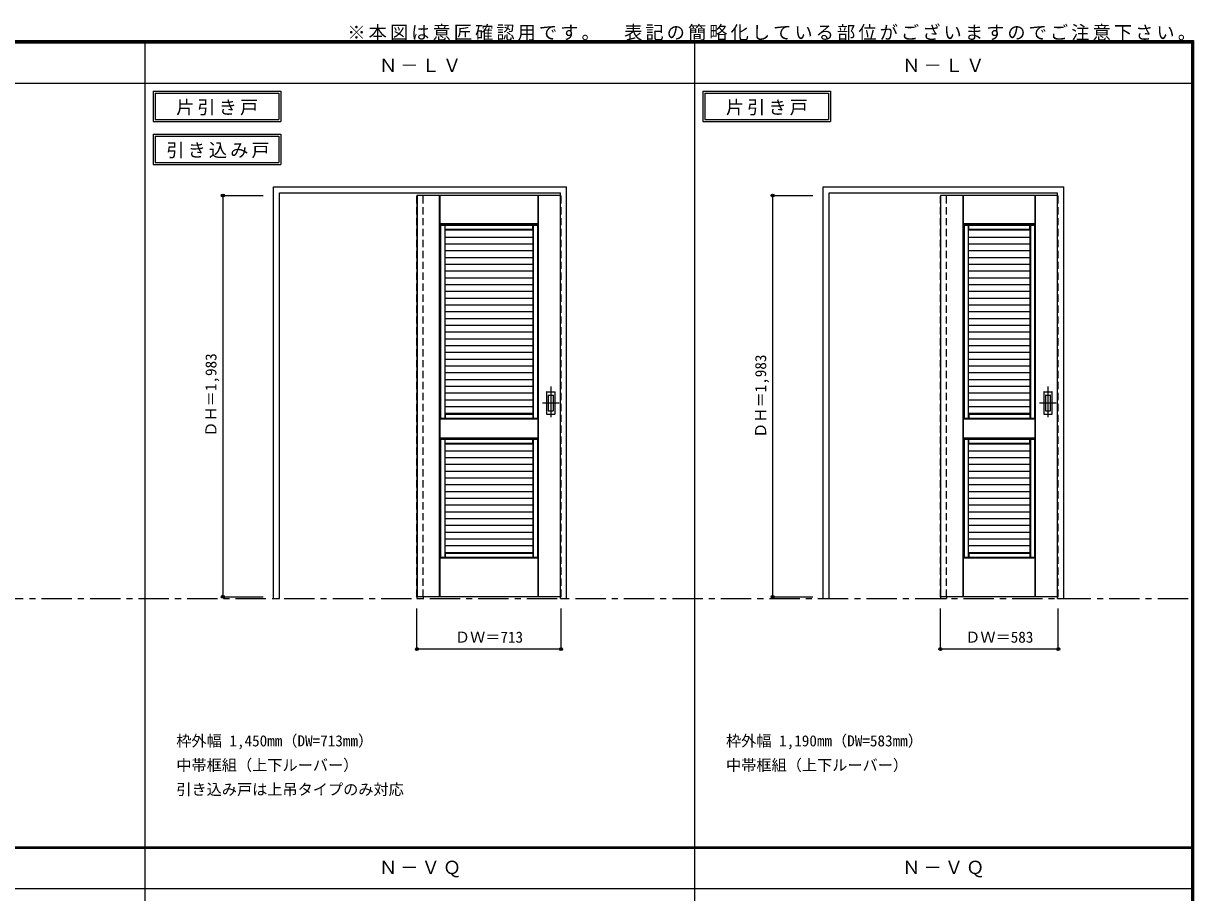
# Model space of a CAD drawing. Units: millimetres, scale not verified. Extents: x -6000 to 5700, y -4307 to 4260.
# Drawn here: x -87 to 5700, y -36 to 4260 of the extents above; entities that cross this region are included whole.
import ezdxf
from ezdxf.enums import TextEntityAlignment as Align

# ---------------------------------------------------------------- set-up
doc = ezdxf.new("R2010")
doc.units = ezdxf.units.MM
doc.header["$LTSCALE"] = 30
doc.header["$PDMODE"] = 32
doc.header["$PDSIZE"] = 15
doc.linetypes.add('CHAIN1', pattern=[8, 5, -1, 1, -1])
doc.linetypes.add('DASHED1', pattern=[1.8, 1.2, -0.6])
for name, color, linetype in [('0-1_通り芯', 4, 'CHAIN1'), ('0-2_扉', 4, 'DASHED1'), ('0-3_仕上げ', 7, 'Continuous'), ('0-4_枠', 3, 'Continuous'), ('0-6_引手', 3, 'Continuous'), ('0-A_文字', 7, 'Continuous'), ('0-B_寸法', 7, 'Continuous'), ('F-1_枠', 6, 'Continuous')]:
    doc.layers.add(name, color=color, linetype=linetype)
doc.styles.add('ＭＳ ゴシック', font='')
doc.styles.get('ＭＳ ゴシック').set_extended_font_data('MS Gothic')

msp = doc.modelspace()

# ---------------------------------------------------------------- linework, layer by layer
at = {"layer": '0-1_通り芯'}
for p, q in [((2521.25, 2465), (2521.25, 2303)), ((4979.75, 2465), (4979.75, 2303)), ((2562.25, 2384), (2480.25, 2384)), ((5020.75, 2384), (4938.75, 2384))]:
    msp.add_line(p, q, dxfattribs=at)
at = {"layer": '0-1_通り芯', "color": 7}
msp.add_line((-2397.5, 1418), (5690, 1418), dxfattribs=at)
at = {"layer": '0-2_扉', "color": 3, "linetype": 'Continuous'}
for p, q in [((2569.25, 3409.5), (1859.25, 3409.5)), ((1859.25, 3409.5), (1859.25, 1426.5)), ((4447.75, 3409.5), (4447.75, 1426.5)), ((5027.75, 3409.5), (4447.75, 3409.5)), ((2569.25, 1426.5), (1859.25, 1426.5)), ((5027.75, 1426.5), (4447.75, 1426.5))]:
    msp.add_line(p, q, dxfattribs=at)
at = {"layer": '0-2_扉'}
for p, q in [((1859.25, 3409.5), (1859.25, 3405.5)), ((2569.25, 3409.5), (2572.25, 3409.5)), ((4447.75, 3409.5), (4447.75, 3405.5)), ((5027.75, 3409.5), (5030.75, 3409.5))]:
    msp.add_line(p, q, dxfattribs=at)
for points in [[(2569.25, 1426.5), (2572.25, 1426.5), (2572.25, 3409.5)], [(5027.75, 1426.5), (5030.75, 1426.5), (5030.75, 3409.5)]]:
    msp.add_lwpolyline(points, dxfattribs=at)
at = {"layer": '0-3_仕上げ'}
for p, q in [((1861.25, 1426.5), (1861.25, 3409.5)), ((1971.25, 1426.5), (1971.25, 3409.5)), ((1972.25, 3268.5), (1972.25, 3409.5)), ((1973.25, 3269.5), (1973.25, 3409.5)), ((2458.25, 3269.5), (2458.25, 3409.5)), ((2459.25, 3268.5), (2459.25, 3409.5)), ((2460.25, 1426.5), (2460.25, 3409.5)), ((4449.75, 1426.5), (4449.75, 3409.5)), ((4559.75, 1426.5), (4559.75, 3409.5)), ((4560.75, 3268.5), (4560.75, 3409.5)), ((4561.75, 3269.5), (4561.75, 3409.5)), ((4916.75, 3269.5), (4916.75, 3409.5)), ((4917.75, 3268.5), (4917.75, 3409.5)), ((4918.75, 1426.5), (4918.75, 3409.5)), ((1973.25, 3269.5), (1972.25, 3268.5)), ((1975.25, 3265.5), (1972.25, 3268.5)), ((2458.25, 3269.5), (1973.25, 3269.5)), ((1976.25, 3263.5), (1976.25, 2307.5)), ((1976.25, 3263.5), (2455.25, 3263.5)), ((1997.25, 3263.5), (1997.25, 2307.5)), ((2432.25, 3242.5), (1999.25, 3242.5)), ((2432.25, 3242.5), (2432.25, 3263.5)), ((2433.25, 3241.5), (2432.25, 3242.5)), ((2434.25, 3263.5), (2434.25, 2307.5)), ((2455.25, 3263.5), (2455.25, 2307.5)), ((4561.75, 3269.5), (4560.75, 3268.5)), ((4563.75, 3265.5), (4560.75, 3268.5)), ((4916.75, 3269.5), (4561.75, 3269.5)), ((4564.75, 3263.5), (4564.75, 2307.5)), ((4564.75, 3263.5), (4913.75, 3263.5)), ((4585.75, 3263.5), (4585.75, 2307.5)), ((4890.75, 3242.5), (4587.75, 3242.5)), ((4890.75, 3242.5), (4890.75, 3263.5)), ((4891.75, 3241.5), (4890.75, 3242.5)), ((4892.75, 3263.5), (4892.75, 2307.5)), ((4913.75, 3263.5), (4913.75, 2307.5)), ((1998.25, 3240.54), (2433.25, 3240.54)), ((2433.25, 3239.04), (1998.25, 3239.04)), ((2433.25, 3202.97), (1998.25, 3202.97)), ((4586.75, 3240.54), (4891.75, 3240.54)), ((4891.75, 3239.04), (4586.75, 3239.04)), ((4891.75, 3202.97), (4586.75, 3202.97)), ((2433.25, 3169.47), (1998.25, 3169.47)), ((2433.25, 3135.97), (1998.25, 3135.97)), ((4891.75, 3169.47), (4586.75, 3169.47)), ((4891.75, 3135.97), (4586.75, 3135.97)), ((2433.25, 3102.47), (1998.25, 3102.47)), ((2433.25, 3068.97), (1998.25, 3068.97)), ((4891.75, 3102.47), (4586.75, 3102.47)), ((4891.75, 3068.97), (4586.75, 3068.97)), ((2433.25, 3035.47), (1998.25, 3035.47)), ((4891.75, 3035.47), (4586.75, 3035.47)), ((2433.25, 3001.97), (1998.25, 3001.97)), ((2433.25, 2968.47), (1998.25, 2968.47)), ((4891.75, 3001.97), (4586.75, 3001.97)), ((4891.75, 2968.47), (4586.75, 2968.47)), ((2433.25, 2934.97), (1998.25, 2934.97)), ((2433.25, 2901.47), (1998.25, 2901.47)), ((4891.75, 2934.97), (4586.75, 2934.97)), ((4891.75, 2901.47), (4586.75, 2901.47)), ((2433.25, 2867.97), (1998.25, 2867.97)), ((4891.75, 2867.97), (4586.75, 2867.97)), ((2433.25, 2834.47), (1998.25, 2834.47)), ((2433.25, 2800.97), (1998.25, 2800.97)), ((4891.75, 2834.47), (4586.75, 2834.47)), ((4891.75, 2800.97), (4586.75, 2800.97)), ((2433.25, 2767.47), (1998.25, 2767.47)), ((2433.25, 2733.97), (1998.25, 2733.97)), ((4891.75, 2767.47), (4586.75, 2767.47)), ((4891.75, 2733.97), (4586.75, 2733.97)), ((2433.25, 2700.47), (1998.25, 2700.47)), ((2433.25, 2666.97), (1998.25, 2666.97)), ((4891.75, 2700.47), (4586.75, 2700.47)), ((4891.75, 2666.97), (4586.75, 2666.97)), ((2433.25, 2633.47), (1998.25, 2633.47)), ((4891.75, 2633.47), (4586.75, 2633.47)), ((2433.25, 2599.97), (1998.25, 2599.97)), ((2433.25, 2566.47), (1998.25, 2566.47)), ((4891.75, 2599.97), (4586.75, 2599.97)), ((4891.75, 2566.47), (4586.75, 2566.47)), ((2433.25, 2532.97), (1998.25, 2532.97)), ((2433.25, 2499.47), (1998.25, 2499.47)), ((4891.75, 2532.97), (4586.75, 2532.97)), ((4891.75, 2499.47), (4586.75, 2499.47)), ((2433.25, 2465.97), (1998.25, 2465.97)), ((2433.25, 2432.47), (1998.25, 2432.47)), ((4891.75, 2465.97), (4586.75, 2465.97)), ((4891.75, 2432.47), (4586.75, 2432.47)), ((2433.25, 2398.97), (1998.25, 2398.97)), ((4891.75, 2398.97), (4586.75, 2398.97)), ((2433.25, 2365.47), (1998.25, 2365.47)), ((2433.25, 2331.97), (1998.25, 2331.97)), ((1998.25, 2329.5), (1999.25, 2328.5)), ((1999.25, 2328.5), (1999.25, 2307.5)), ((1999.25, 2328.5), (2432.25, 2328.5)), ((4891.75, 2365.47), (4586.75, 2365.47)), ((4891.75, 2331.97), (4586.75, 2331.97)), ((4586.75, 2329.5), (4587.75, 2328.5)), ((4587.75, 2328.5), (4587.75, 2307.5)), ((4587.75, 2328.5), (4890.75, 2328.5)), ((1972.25, 2304.5), (1975.25, 2307.5)), ((1973.25, 2303.5), (1972.25, 2304.5)), ((1973.25, 2211.5), (1973.25, 2303.5)), ((2458.25, 2303.5), (1973.25, 2303.5)), ((2456.25, 2307.5), (2459.25, 2304.5)), ((2458.25, 2303.5), (2459.25, 2304.5)), ((2458.25, 2211.5), (2458.25, 2303.5)), ((2459.25, 2210.5), (2459.25, 2304.5)), ((4560.75, 2304.5), (4563.75, 2307.5)), ((4561.75, 2303.5), (4560.75, 2304.5)), ((4561.75, 2211.5), (4561.75, 2303.5)), ((4916.75, 2303.5), (4561.75, 2303.5)), ((4914.75, 2307.5), (4917.75, 2304.5)), ((4916.75, 2303.5), (4917.75, 2304.5)), ((4916.75, 2211.5), (4916.75, 2303.5)), ((4917.75, 2210.5), (4917.75, 2304.5)), ((1972.25, 2210.5), (1973.25, 2211.5)), ((1973.25, 2211.5), (2458.25, 2211.5)), ((1976.25, 2205.5), (1976.25, 1620.5)), ((1976.25, 2205.5), (2455.25, 2205.5)), ((1997.25, 2205.5), (1997.25, 1620.5)), ((2432.25, 2184.5), (2432.25, 2205.5)), ((2434.25, 2205.5), (2434.25, 1620.5)), ((2455.25, 2205.5), (2455.25, 1620.5)), ((2459.25, 2210.5), (2456.25, 2207.5)), ((2459.25, 2210.5), (2458.25, 2211.5)), ((4560.75, 2210.5), (4561.75, 2211.5)), ((4561.75, 2211.5), (4916.75, 2211.5)), ((4564.75, 2205.5), (4564.75, 1620.5)), ((4564.75, 2205.5), (4913.75, 2205.5)), ((4585.75, 2205.5), (4585.75, 1620.5)), ((4890.75, 2184.5), (4890.75, 2205.5)), ((4892.75, 2205.5), (4892.75, 1620.5)), ((4913.75, 2205.5), (4913.75, 1620.5)), ((4917.75, 2210.5), (4914.75, 2207.5)), ((4917.75, 2210.5), (4916.75, 2211.5)), ((1998.25, 2182.54), (2433.25, 2182.54)), ((2433.25, 2146.47), (1998.25, 2146.47)), ((2432.25, 2184.5), (1999.25, 2184.5)), ((2433.25, 2183.5), (2432.25, 2184.5)), ((4586.75, 2182.54), (4891.75, 2182.54)), ((4891.75, 2146.47), (4586.75, 2146.47)), ((4890.75, 2184.5), (4587.75, 2184.5)), ((4891.75, 2183.5), (4890.75, 2184.5)), ((2433.25, 2112.97), (1998.25, 2112.97)), ((4891.75, 2112.97), (4586.75, 2112.97)), ((2433.25, 2079.47), (1998.25, 2079.47)), ((2433.25, 2045.97), (1998.25, 2045.97)), ((4891.75, 2079.47), (4586.75, 2079.47)), ((4891.75, 2045.97), (4586.75, 2045.97)), ((2433.25, 2012.47), (1998.25, 2012.47)), ((2433.25, 1978.97), (1998.25, 1978.97)), ((4891.75, 2012.47), (4586.75, 2012.47)), ((4891.75, 1978.97), (4586.75, 1978.97)), ((2433.25, 1945.47), (1998.25, 1945.47)), ((2433.25, 1911.97), (1998.25, 1911.97)), ((4891.75, 1945.47), (4586.75, 1945.47)), ((4891.75, 1911.97), (4586.75, 1911.97)), ((2433.25, 1878.47), (1998.25, 1878.47)), ((4891.75, 1878.47), (4586.75, 1878.47)), ((2433.25, 1844.97), (1998.25, 1844.97)), ((2433.25, 1811.47), (1998.25, 1811.47)), ((4891.75, 1844.97), (4586.75, 1844.97)), ((4891.75, 1811.47), (4586.75, 1811.47)), ((2433.25, 1777.97), (1998.25, 1777.97)), ((2433.25, 1744.47), (1998.25, 1744.47)), ((4891.75, 1777.97), (4586.75, 1777.97)), ((4891.75, 1744.47), (4586.75, 1744.47)), ((2433.25, 1710.97), (1998.25, 1710.97)), ((4891.75, 1710.97), (4586.75, 1710.97)), ((1972.25, 1617.5), (1975.25, 1620.5)), ((2433.25, 1677.47), (1998.25, 1677.47)), ((2433.25, 1643.97), (1998.25, 1643.97)), ((1998.25, 1642.5), (1999.25, 1641.5)), ((1999.25, 1641.5), (1999.25, 1620.5)), ((1999.25, 1641.5), (2432.25, 1641.5)), ((2456.25, 1620.5), (2459.25, 1617.5)), ((4560.75, 1617.5), (4563.75, 1620.5)), ((4891.75, 1677.47), (4586.75, 1677.47)), ((4891.75, 1643.97), (4586.75, 1643.97)), ((4586.75, 1642.5), (4587.75, 1641.5)), ((4587.75, 1641.5), (4587.75, 1620.5)), ((4587.75, 1641.5), (4890.75, 1641.5)), ((4914.75, 1620.5), (4917.75, 1617.5)), ((1973.25, 1616.5), (1972.25, 1617.5)), ((1972.25, 1426.5), (1972.25, 1617.5)), ((1973.25, 1426.5), (1973.25, 1616.5)), ((2458.25, 1616.5), (1973.25, 1616.5)), ((2458.25, 1616.5), (2459.25, 1617.5)), ((2458.25, 1426.5), (2458.25, 1616.5)), ((2459.25, 1426.5), (2459.25, 1617.5)), ((4561.75, 1616.5), (4560.75, 1617.5)), ((4560.75, 1426.5), (4560.75, 1617.5)), ((4561.75, 1426.5), (4561.75, 1616.5)), ((4916.75, 1616.5), (4561.75, 1616.5)), ((4916.75, 1616.5), (4917.75, 1617.5)), ((4916.75, 1426.5), (4916.75, 1616.5)), ((4917.75, 1426.5), (4917.75, 1617.5))]:
    msp.add_line(p, q, dxfattribs=at)
at = {"layer": '0-3_仕上げ', "color": 4, "linetype": 'DASHED1'}
for p, q in [((2570.25, 1426.5), (2570.25, 3409.5)), ((5028.75, 1426.5), (5028.75, 3409.5))]:
    msp.add_line(p, q, dxfattribs=at)
at = {"layer": '0-3_仕上げ', "color": 3}
for p, q in [((1975.25, 2307.5), (1975.25, 3265.5)), ((2456.25, 3265.5), (1975.25, 3265.5)), ((1998.25, 2307.5), (1998.25, 3265.5)), ((1998.25, 3241.5), (2433.25, 3241.5)), ((2433.25, 2307.5), (2433.25, 3265.5)), ((2456.25, 2307.5), (2456.25, 3265.5)), ((4563.75, 2307.5), (4563.75, 3265.5)), ((4914.75, 3265.5), (4563.75, 3265.5)), ((4586.75, 2307.5), (4586.75, 3265.5)), ((4586.75, 3241.5), (4891.75, 3241.5)), ((4891.75, 2307.5), (4891.75, 3265.5)), ((4914.75, 2307.5), (4914.75, 3265.5)), ((1998.25, 2329.5), (2433.25, 2329.5)), ((4586.75, 2329.5), (4891.75, 2329.5)), ((2456.25, 2307.5), (1975.25, 2307.5)), ((4914.75, 2307.5), (4563.75, 2307.5)), ((1975.25, 2207.5), (1975.25, 1620.5)), ((1975.25, 2207.5), (2456.25, 2207.5)), ((1998.25, 1620.5), (1998.25, 2207.5)), ((2433.25, 1620.5), (2433.25, 2207.5)), ((2456.25, 2207.5), (2456.25, 1620.5)), ((4563.75, 2207.5), (4563.75, 1620.5)), ((4563.75, 2207.5), (4914.75, 2207.5)), ((4586.75, 1620.5), (4586.75, 2207.5)), ((4891.75, 1620.5), (4891.75, 2207.5)), ((4914.75, 2207.5), (4914.75, 1620.5)), ((1998.25, 2183.5), (2433.25, 2183.5)), ((4586.75, 2183.5), (4891.75, 2183.5)), ((2456.25, 1620.5), (1975.25, 1620.5)), ((1998.25, 1642.5), (2433.25, 1642.5)), ((4914.75, 1620.5), (4563.75, 1620.5)), ((4586.75, 1642.5), (4891.75, 1642.5))]:
    msp.add_line(p, q, dxfattribs=at)
at = {"layer": '0-3_仕上げ'}
for points in [[(1998.25, 3241.5), (1999.25, 3242.5), (1999.25, 3263.5)], [(2458.25, 3269.5), (2459.25, 3268.5), (2456.25, 3265.5)], [(4586.75, 3241.5), (4587.75, 3242.5), (4587.75, 3263.5)], [(4916.75, 3269.5), (4917.75, 3268.5), (4914.75, 3265.5)], [(2433.25, 2329.5), (2432.25, 2328.5), (2432.25, 2307.5)], [(4891.75, 2329.5), (4890.75, 2328.5), (4890.75, 2307.5)], [(1975.25, 2207.5), (1972.25, 2210.5), (1972.25, 2304.5)], [(4563.75, 2207.5), (4560.75, 2210.5), (4560.75, 2304.5)], [(1998.25, 2183.5), (1999.25, 2184.5), (1999.25, 2205.5)], [(4586.75, 2183.5), (4587.75, 2184.5), (4587.75, 2205.5)], [(2433.25, 1642.5), (2432.25, 1641.5), (2432.25, 1620.5)], [(4891.75, 1642.5), (4890.75, 1641.5), (4890.75, 1620.5)]]:
    msp.add_lwpolyline(points, dxfattribs=at)
at = {"layer": '0-4_枠'}
for p, q in [((1149.25, 1418), (1149.25, 3453)), ((1149.25, 3453), (2599.25, 3453)), ((1179.25, 3423), (2569.25, 3423)), ((1179.25, 1418), (1179.25, 3423)), ((2569.25, 1418), (2569.25, 3423)), ((2599.25, 1418), (2599.25, 3453)), ((3867.75, 1418), (3867.75, 3453)), ((3867.75, 3453), (5057.75, 3453)), ((3897.75, 1418), (3897.75, 3423)), ((3897.75, 3423), (5027.75, 3423)), ((5027.75, 1418), (5027.75, 3423)), ((5057.75, 1418), (5057.75, 3453)), ((1149.25, 1418), (1179.25, 1418)), ((1859.25, 1426.5), (1859.25, 1418)), ((1859.25, 1418), (1889.25, 1418)), ((1889.25, 1426.5), (1889.25, 1418)), ((2569.25, 1418), (2599.25, 1418)), ((3867.75, 1418), (3897.75, 1418)), ((4447.75, 1426.5), (4447.75, 1418)), ((4447.75, 1418), (4477.75, 1418)), ((4477.75, 1426.5), (4477.75, 1418)), ((5027.75, 1418), (5057.75, 1418))]:
    msp.add_line(p, q, dxfattribs=at)
at = {"layer": '0-4_枠', "color": 4, "linetype": 'DASHED1'}
for p, q in [((1859.25, 1426.5), (1859.25, 3423)), ((1889.25, 1426.5), (1889.25, 3423)), ((4447.75, 1426.5), (4447.75, 3423)), ((4477.75, 1426.5), (4477.75, 3423))]:
    msp.add_line(p, q, dxfattribs=at)
at = {"layer": '0-6_引手'}
for p, q in [((2500.25, 2437.5), (2500.25, 2330.5)), ((2501.75, 2439), (2540.75, 2439)), ((2542.25, 2330.5), (2542.25, 2437.5)), ((4958.75, 2437.5), (4958.75, 2330.5)), ((4960.25, 2439), (4999.25, 2439)), ((5000.75, 2330.5), (5000.75, 2437.5)), ((2501.75, 2329), (2540.75, 2329)), ((4960.25, 2329), (4999.25, 2329))]:
    msp.add_line(p, q, dxfattribs=at)
at = {"layer": '0-6_引手', "color": 7}
for p, q in [((2508.75, 2421.5), (2508.75, 2346.5)), ((2510.25, 2423), (2532.25, 2423)), ((2533.75, 2346.5), (2533.75, 2421.5)), ((4967.25, 2421.5), (4967.25, 2346.5)), ((4968.75, 2423), (4990.75, 2423)), ((4992.25, 2346.5), (4992.25, 2421.5)), ((2510.25, 2345), (2532.25, 2345)), ((4968.75, 2345), (4990.75, 2345))]:
    msp.add_line(p, q, dxfattribs=at)
at = {"layer": '0-6_引手'}
for centre, start, end in [((2501.75, 2437.5), 90, 180), ((2540.75, 2437.5), 0, 90), ((4960.25, 2437.5), 90, 180), ((4999.25, 2437.5), 0, 90), ((2501.75, 2330.5), 180, 270), ((2540.75, 2330.5), 270, 0), ((4960.25, 2330.5), 180, 270), ((4999.25, 2330.5), 270, 0)]:
    msp.add_arc(centre, 1.5, start, end, dxfattribs=at)
at = {"layer": '0-6_引手', "color": 7}
for centre, start, end in [((2510.25, 2421.5), 90, 180), ((2532.25, 2421.5), 0, 90), ((4968.75, 2421.5), 90, 180), ((4990.75, 2421.5), 0, 90), ((2510.25, 2346.5), 180, 270), ((2532.25, 2346.5), 270, 0), ((4968.75, 2346.5), 180, 270), ((4990.75, 2346.5), 270, 0)]:
    msp.add_arc(centre, 1.5, start, end, dxfattribs=at)
at = {"layer": '0-A_文字'}
for p, q in [((555, 3925), (555, 3775)), ((565, 3915), (565, 3785)), ((565, 3915), (1176.03, 3915)), ((1176.03, 3915), (1176.03, 3785)), ((3273.5, 3925), (3273.5, 3775)), ((3283.5, 3915), (3283.5, 3785)), ((3283.5, 3915), (3894.53, 3915)), ((3894.53, 3915), (3894.53, 3785)), ((555, 3775), (1186.03, 3775)), ((565, 3785), (1176.03, 3785)), ((3273.5, 3775), (3904.53, 3775)), ((3283.5, 3785), (3894.53, 3785)), ((555, 3713.53), (555, 3563.53)), ((565, 3703.53), (565, 3573.53)), ((565, 3703.53), (1176.03, 3703.53)), ((1176.03, 3703.53), (1176.03, 3573.53)), ((555, 3563.53), (1186.03, 3563.53)), ((565, 3573.53), (1176.03, 3573.53))]:
    msp.add_line(p, q, dxfattribs=at)
for points in [[(555, 3925), (1186.03, 3925), (1186.03, 3775)], [(3273.5, 3925), (3904.53, 3925), (3904.53, 3775)], [(555, 3713.53), (1186.03, 3713.53), (1186.03, 3563.53)]]:
    msp.add_lwpolyline(points, dxfattribs=at)
at = {"layer": '0-B_寸法', "color": 4}
for p, q in [((899.25, 3409.5), (899.25, 1426.5)), ((899.25, 3409.5), (1099.25, 3409.5)), ((3617.75, 3409.5), (3617.75, 1426.5)), ((3617.75, 3409.5), (3817.75, 3409.5)), ((899.25, 1426.5), (1099.25, 1426.5)), ((3617.75, 1426.5), (3817.75, 1426.5)), ((2572.25, 1168), (2572.25, 1368)), ((5030.75, 1168), (5030.75, 1368))]:
    msp.add_line(p, q, dxfattribs=at)
for points in [[(2572.25, 1168), (1859.25, 1168), (1859.25, 1368)], [(5030.75, 1168), (4447.75, 1168), (4447.75, 1368)]]:
    msp.add_lwpolyline(points, dxfattribs=at)
at = {"layer": '0-B_寸法'}
for p in [(899.25, 3409.5), (3617.75, 3409.5), (899.25, 1426.5), (3617.75, 1426.5), (1859.25, 1168), (2572.25, 1168), (4447.75, 1168), (5030.75, 1168)]:
    msp.add_point(p, dxfattribs=at)
at = {"layer": 'F-1_枠'}
for p, q in [((-6000, 4175), (5700, 4175)), ((-6000, 4170), (5700, 4170)), ((515, -3790), (515, 4175)), ((3233.5, -3790), (3233.5, 4175)), ((5690, 4175), (5690, -4205)), ((5695, 4175), (5695, -4205)), ((5700, 4175), (5700, -4205)), ((-6000, 4165), (5700, 4165)), ((-6000, 3965), (5700, 3965)), ((-6000, 190.5), (5700, 190.5)), ((-6000, 187.5), (5700, 187.5)), ((-6000, 184.5), (5700, 184.5)), ((-6000, -15.5), (5700, -15.5))]:
    msp.add_line(p, q, dxfattribs=at)

# ---------------------------------------------------------------- texts
at = {"layer": '0-A_文字', "style": 'ＭＳ ゴシック'}
for s, p in [('枠外幅 1,450mm（DW=713mm）', (669.25, 670.5)), ('枠外幅 1,190mm（DW=583mm）', (3387.75, 670.5)), ('中帯框組（上下ルーバー）', (669.25, 550.5)), ('中帯框組（上下ルーバー）', (3387.75, 550.5)), ('引き込み戸は上吊タイプのみ対応', (669.25, 430.5))]:
    msp.add_text(s, height=54.99, dxfattribs=at).set_placement(p, align=Align.BOTTOM_LEFT)
at = {"layer": '0-A_文字', "char_height": 65.98, "attachment_point": 7, "style": 'ＭＳ ゴシック'}
for s, insert in [('\\T1.17;※本図は意匠確認用です。\u3000表記の簡略化している部位がございますのでご注意下さい。', (1515, 4175)), ('\\T1.17;Ｎ－ＬＶ', (1671.75, 4020)), ('\\T1.17;Ｎ－ＬＶ', (4259.25, 4020)), ('\\T1.17;片引き戸', (668.02, 3805)), ('\\T1.17;片引き戸', (3386.52, 3805)), ('\\T1.17;引き込み戸', (619.66, 3593.53)), ('\\T1.17;Ｎ－ＶＱ', (1671.75, 39.5)), ('\\T1.17;Ｎ－ＶＱ', (4259.25, 39.5))]:
    msp.add_mtext(s, dxfattribs=dict(at, insert=insert))
at = {"layer": '0-B_寸法', "style": 'ＭＳ ゴシック'}
for p in [(884.25, 2217.75), (3602.75, 2211.75)]:
    msp.add_text('ＤＨ＝1,983', height=54.99, rotation=90, dxfattribs=at).set_placement(p, align=Align.BOTTOM_LEFT)
for s, p in [('ＤＷ＝713', (2047, 1183)), ('ＤＷ＝583', (4570.5, 1183))]:
    msp.add_text(s, height=54.99, dxfattribs=at).set_placement(p, align=Align.BOTTOM_LEFT)

doc.saveas('drawing.dxf')
